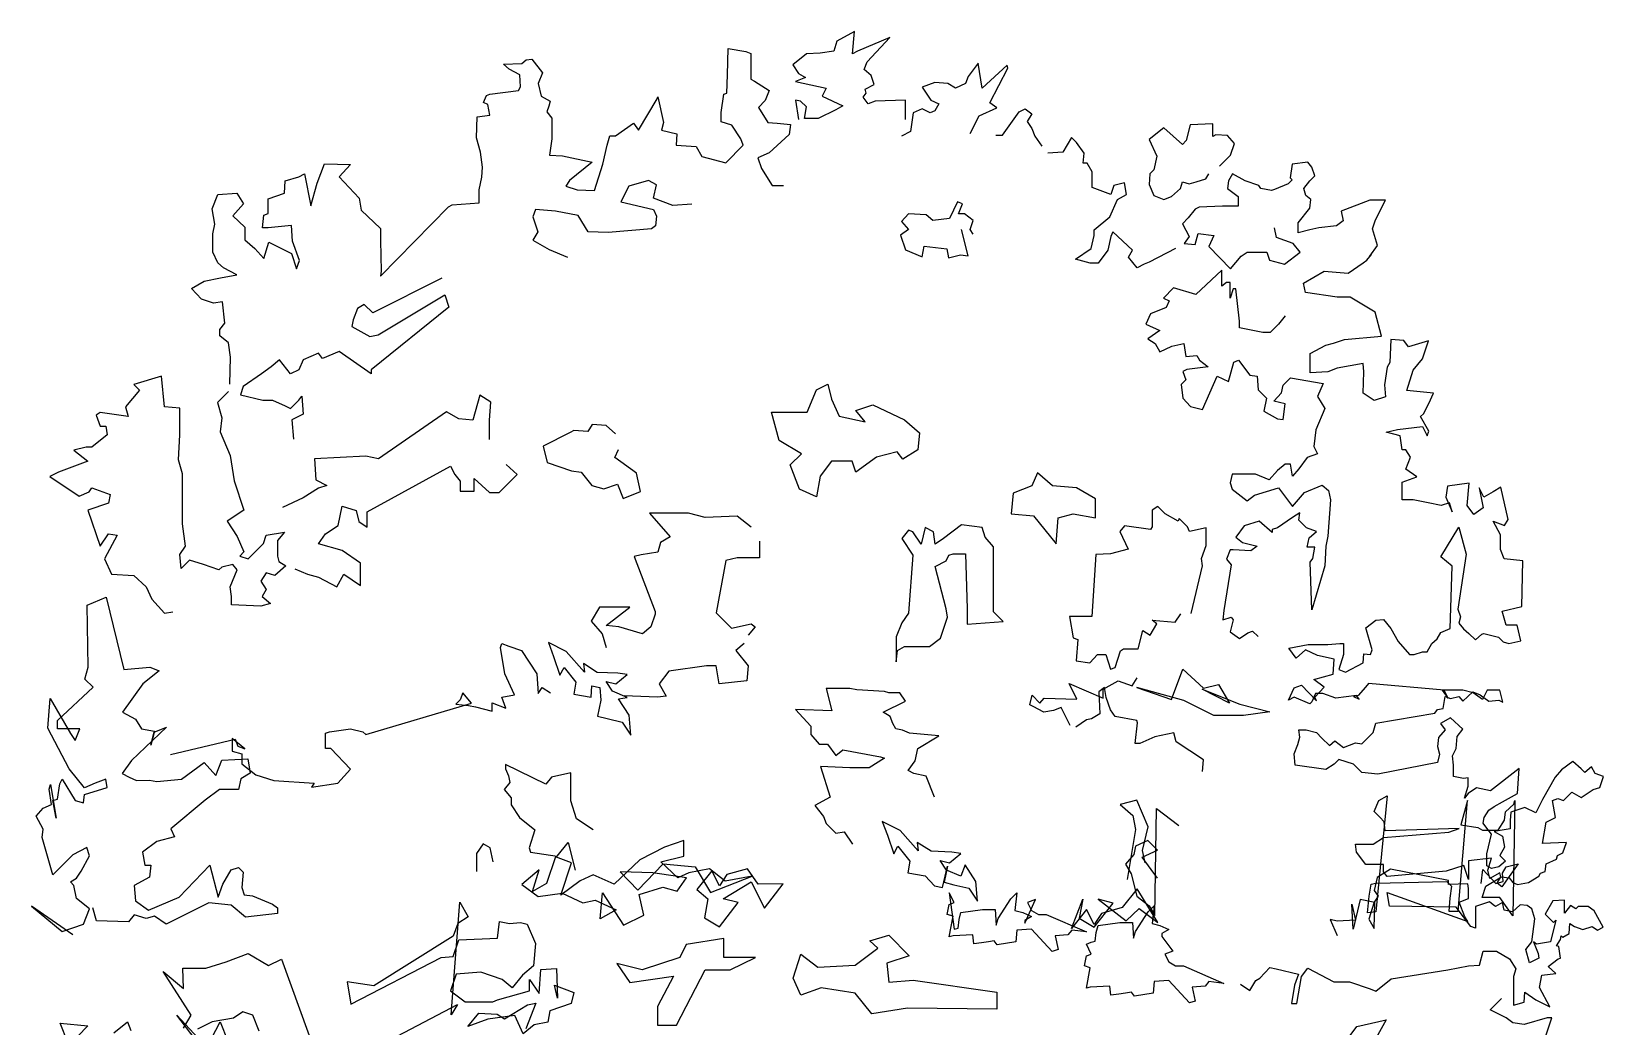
# Model space of a CAD drawing. Header units: inches. Extents: x 20.3 to 42.8, y 12.6 to 30.9.
# Drawn here: x 20.351 to 23.83, y 15.051 to 17.253 of the extents above; entities that cross this region are included whole.
import ezdxf

# ---------------------------------------------------------------- set-up
doc = ezdxf.new("R2010")
doc.units = ezdxf.units.IN
doc.header["$MEASUREMENT"] = 0

msp = doc.modelspace()

# ---------------------------------------------------------------- linework, layer by layer
at = {"color": 114, "true_color": 0x139b48}
msp.add_line((23.829, 15.271), (23.8084, 15.3072), dxfattribs=at)
for points in [[(22.2848, 17.0577), (22.2848, 17.1011), (22.2175, 17.0989), (22.2023, 17.0924), (22.1914, 17.1076), (22.1979, 17.1162), (22.1958, 17.1249), (22.2153, 17.1358), (22.2088, 17.1553), (22.1936, 17.1683), (22.2001, 17.1856), (22.2502, 17.2394), (22.1784, 17.2095), (22.1676, 17.203), (22.1719, 17.2528), (22.1328, 17.2312), (22.1263, 17.2095), (22.0959, 17.2051), (22.0655, 17.203), (22.0352, 17.1791), (22.0482, 17.1596), (22.0634, 17.1509), (22.0417, 17.1423), (22.109, 17.1271), (22.1003, 17.1097), (22.1459, 17.0881), (22.1307, 17.0794), (22.0916, 17.0599), (22.0612, 17.0599), (22.0655, 17.0859), (22.0525, 17.0989), (22.0417, 17.1011), (22.0482, 17.0577)], [(20.7894, 16.4724), (20.791, 16.5321), (20.7863, 16.5635), (20.7674, 16.5792), (20.7674, 16.5933), (20.7784, 16.6074), (20.7737, 16.6546), (20.7532, 16.6514), (20.7265, 16.6608), (20.7045, 16.6844), (20.7328, 16.7001), (20.769, 16.7079), (20.8051, 16.7142), (20.7753, 16.7299), (20.7627, 16.7409), (20.7517, 16.7645), (20.7517, 16.8053), (20.7567, 16.8262), (20.7504, 16.8607), (20.7629, 16.8921), (20.8054, 16.8953), (20.8195, 16.8717), (20.796, 16.845), (20.8227, 16.8199), (20.8227, 16.7916), (20.8447, 16.7728), (20.8651, 16.7508), (20.8761, 16.7869), (20.9264, 16.7618), (20.9374, 16.7273), (20.9437, 16.7461), (20.928, 16.7885), (20.9264, 16.8231), (20.8745, 16.8183), (20.862, 16.8183), (20.8651, 16.8466), (20.8745, 16.8497), (20.8745, 16.8827), (20.9107, 16.8953), (20.9123, 16.922), (20.9421, 16.9314), (20.9547, 16.9377), (20.9688, 16.867), (20.983, 16.9173), (20.9987, 16.9597), (21.0569, 16.9581), (21.0317, 16.9314), (21.0757, 16.8843), (21.0804, 16.8576), (21.1229, 16.8168), (21.1229, 16.7901), (21.1244, 16.7226), (21.1229, 16.7116), (21.2736, 16.8645), (21.2815, 16.8692), (21.3412, 16.8739), (21.3412, 16.9022), (21.3475, 16.9304), (21.349, 16.9524), (21.3443, 16.9854), (21.3353, 17.0171), (21.3368, 17.0642), (21.3651, 17.0673), (21.3604, 17.0909), (21.351, 17.0956), (21.3573, 17.1113), (21.3651, 17.1144), (21.428, 17.1223), (21.4327, 17.1301), (21.4311, 17.1568), (21.4076, 17.1694), (21.395, 17.1804), (21.4359, 17.182), (21.4453, 17.1898), (21.4579, 17.1914), (21.4814, 17.1615), (21.472, 17.138), (21.4783, 17.1097), (21.4987, 17.0987), (21.4956, 17.0877), (21.4909, 17.0752), (21.5019, 17.061), (21.5019, 17.0155), (21.4971, 16.9794), (21.5254, 16.9778), (21.5915, 16.9637), (21.5412, 16.9229), (21.5333, 16.9103), (21.5584, 16.9024), (21.5962, 16.9009), (21.615, 16.959), (21.6245, 17.0014), (21.6307, 17.0218), (21.6433, 17.0218), (21.6826, 17.0501), (21.6942, 17.0343), (21.735, 17.1034), (21.7366, 17.1082), (21.7492, 17.0516), (21.7445, 17.0343), (21.779, 17.0265), (21.7775, 17.0014), (21.8215, 16.9982), (21.834, 16.9763), (21.8875, 16.9621), (21.9252, 17.0014), (21.9205, 17.0155), (21.9001, 17.0453), (21.8765, 17.0532), (21.8765, 17.0736), (21.8828, 17.1144), (21.8891, 17.116), (21.8906, 17.1568), (21.8922, 17.2149), (21.9315, 17.2086), (21.9425, 17.2039), (21.9425, 17.1474), (21.9503, 17.1427), (21.9834, 17.1223), (21.9739, 17.1003), (21.9598, 17.0846), (21.9802, 17.0516), (22.0006, 17.0501), (22.0305, 17.0469), (22.0274, 17.0249), (21.9834, 16.9841), (21.9582, 16.9731), (21.9661, 16.9496), (21.9896, 16.9119), (22.0148, 16.9119)], [(22.428, 17.0273), (22.4475, 17.0664), (22.4866, 17.0837), (22.4714, 17.0946), (22.5115, 17.1717), (22.5094, 17.1782), (22.4541, 17.1271), (22.4454, 17.1824), (22.4237, 17.1531), (22.4172, 17.1379), (22.3955, 17.1271), (22.3781, 17.1379), (22.3499, 17.1401), (22.3217, 17.1293), (22.3412, 17.1011), (22.3586, 17.0924), (22.3499, 17.0772), (22.339, 17.0729), (22.3217, 17.0815), (22.3021, 17.0729), (22.2978, 17.0469), (22.2956, 17.0317), (22.2761, 17.0208)], [(22.4844, 17.023), (22.4996, 17.023), (22.5365, 17.075), (22.5496, 17.0815), (22.5647, 17.0707), (22.5539, 17.0534), (22.5647, 17.0382), (22.5713, 17.0208), (22.5865, 16.9991)], [(22.9799, 16.9551), (23.0038, 16.9789), (23.0125, 17.0049), (22.9973, 17.0223), (22.9713, 17.0244), (22.9647, 17.0201), (22.9647, 17.0483), (22.9148, 17.0461), (22.9061, 17.0114), (22.8975, 17.0028), (22.8562, 17.0396), (22.8237, 17.0136), (22.841, 16.9767), (22.8345, 16.9464), (22.8258, 16.9377), (22.8237, 16.9139), (22.8345, 16.89), (22.8562, 16.8813), (22.8736, 16.8878), (22.8931, 16.9052), (22.8975, 16.9204), (22.9127, 16.916), (22.9279, 16.9204), (22.9496, 16.9269), (22.9561, 16.9377)], [(22.8823, 16.7729), (22.8237, 16.7426), (22.8128, 16.7382), (22.7976, 16.7295), (22.7781, 16.7534), (22.7868, 16.7686), (22.7434, 16.8098), (22.739, 16.7989), (22.7325, 16.7686), (22.7108, 16.7404), (22.6934, 16.7404), (22.6609, 16.7491), (22.6956, 16.7729), (22.7021, 16.8011), (22.7021, 16.8141), (22.7369, 16.8423), (22.7542, 16.8813), (22.7737, 16.8922), (22.7694, 16.9182), (22.7455, 16.9117), (22.739, 16.8922), (22.6978, 16.9073), (22.6978, 16.942), (22.6869, 16.9616), (22.6782, 16.9616), (22.6804, 16.9832), (22.6631, 17.0071), (22.6522, 17.0179), (22.6327, 16.9854), (22.6001, 16.9832)], [(23.312, 16.7556), (23.3294, 16.7794), (23.3185, 16.8163), (23.325, 16.8358), (23.3467, 16.8792), (23.312, 16.8792), (23.2491, 16.8553), (23.2534, 16.8336), (23.2382, 16.8228), (23.1992, 16.8184), (23.1796, 16.8141), (23.1536, 16.8076), (23.1536, 16.8293), (23.1796, 16.8618), (23.1818, 16.8813), (23.1709, 16.89), (23.1666, 16.9052), (23.1796, 16.9225), (23.1905, 16.9334), (23.184, 16.9529), (23.1753, 16.9637), (23.1406, 16.9594), (23.1362, 16.929), (23.1406, 16.9247), (23.1319, 16.916), (23.1015, 16.903), (23.095, 16.9008), (23.0711, 16.9052), (23.0668, 16.9117), (23.0364, 16.9225), (23.0082, 16.9377), (22.9995, 16.9225), (22.9973, 16.9052), (23.0212, 16.8878), (23.0212, 16.8661), (22.9865, 16.8661), (22.9344, 16.864), (22.9257, 16.8596), (22.9105, 16.8401), (22.8975, 16.8271), (22.9127, 16.7989), (22.9018, 16.7838), (22.9257, 16.7816), (22.9322, 16.8054), (22.9669, 16.8011), (22.9561, 16.7772), (23.0038, 16.7274), (23.0277, 16.7556), (23.0407, 16.7642), (23.0841, 16.7642), (23.0906, 16.7469), (23.1232, 16.7382), (23.1579, 16.7642), (23.1427, 16.7838), (23.1058, 16.7968), (23.1015, 16.8184)], [(21.812, 16.871), (21.7696, 16.8679), (21.7272, 16.8836), (21.7334, 16.9134), (21.7162, 16.9229), (21.6722, 16.9103), (21.6549, 16.8758), (21.7272, 16.8585), (21.7334, 16.8444), (21.7319, 16.8224), (21.7224, 16.8161), (21.6266, 16.8082), (21.5826, 16.8098), (21.5606, 16.8459), (21.5103, 16.8553), (21.4663, 16.8585), (21.46, 16.8428), (21.471, 16.8098), (21.46, 16.791), (21.4961, 16.7705), (21.537, 16.7533)], [(22.4345, 16.804), (22.428, 16.8148), (22.4345, 16.8344), (22.415, 16.8495), (22.402, 16.8495), (22.4106, 16.8712), (22.3998, 16.8756), (22.3824, 16.8387), (22.3455, 16.8344), (22.3303, 16.8474), (22.2913, 16.8495), (22.2761, 16.8322), (22.2913, 16.8148), (22.2739, 16.8018), (22.2848, 16.7693), (22.3217, 16.7541), (22.326, 16.778), (22.3759, 16.7715), (22.3803, 16.752), (22.4063, 16.7585), (22.4237, 16.7563), (22.4085, 16.8148)], [(23.4424, 16.5679), (23.398, 16.5549), (23.3877, 16.5693), (23.359, 16.5713), (23.3569, 16.52), (23.3508, 16.5097), (23.3446, 16.4708), (23.3467, 16.4441), (23.322, 16.4359), (23.2974, 16.4523), (23.2994, 16.4995), (23.2974, 16.518), (23.2399, 16.5077), (23.2193, 16.4995), (23.1803, 16.4974), (23.1803, 16.5405), (23.2152, 16.559), (23.2316, 16.5631), (23.2563, 16.5713), (23.3383, 16.5786), (23.3239, 16.632), (23.2685, 16.6648), (23.2397, 16.6648), (23.1699, 16.6751), (23.1658, 16.6956), (23.211, 16.7223), (23.2644, 16.7182), (23.2972, 16.7407), (23.3055, 16.7469), (23.3157, 16.7592)], [(21.259, 16.707), (21.1057, 16.6305), (21.0872, 16.649), (21.0718, 16.6397), (21.0626, 16.6151), (21.0595, 16.5997), (21.0995, 16.5782), (21.118, 16.5813), (21.2652, 16.6701), (21.2744, 16.6424), (21.1026, 16.5044), (21.1026, 16.4952), (21.0318, 16.5444), (20.9948, 16.529), (20.9856, 16.5413), (20.9517, 16.5259), (20.9425, 16.5044), (20.924, 16.4952), (20.8994, 16.5259), (20.8809, 16.5106), (20.8594, 16.4952), (20.8194, 16.4675), (20.8132, 16.449), (20.8625, 16.4367), (20.884, 16.4367), (20.9117, 16.4244), (20.924, 16.4183), (20.9425, 16.4367), (20.9487, 16.446), (20.9517, 16.406), (20.9271, 16.3937), (20.9302, 16.3506)], [(23.1247, 16.6238), (23.1103, 16.6053), (23.0918, 16.5868), (23.0754, 16.5868), (23.0241, 16.5971), (23.0241, 16.6115), (23.0158, 16.6833), (23.0097, 16.6833), (23.0035, 16.6628), (23.0035, 16.6976), (22.9953, 16.6976), (22.985, 16.6894), (22.985, 16.7243), (22.9275, 16.671), (22.8782, 16.6853), (22.8556, 16.6628), (22.8679, 16.6566), (22.8618, 16.6422), (22.8269, 16.6279), (22.8166, 16.6053), (22.8474, 16.5909), (22.8207, 16.5725), (22.8371, 16.5622), (22.8474, 16.5437), (22.8741, 16.5561), (22.9008, 16.5622), (22.9049, 16.5335), (22.9296, 16.5355), (22.9357, 16.5253), (22.9542, 16.5109), (22.907, 16.5048), (22.8988, 16.5007), (22.9049, 16.4822), (22.8946, 16.4719), (22.8988, 16.4411), (22.9152, 16.4227), (22.9419, 16.4165), (22.9748, 16.4904), (22.9994, 16.4781), (23.0117, 16.5212), (23.022, 16.5253), (23.0466, 16.4924), (23.0631, 16.4904), (23.0651, 16.4596), (23.0836, 16.4411), (23.0775, 16.4124), (23.1083, 16.396), (23.1206, 16.3939), (23.1247, 16.4288), (23.1, 16.435), (23.1165, 16.4535), (23.1206, 16.4699), (23.137, 16.4863), (23.2089, 16.474), (23.1966, 16.4452), (23.213, 16.4186), (23.1925, 16.3714), (23.1884, 16.3344), (23.1966, 16.318), (23.174, 16.3098), (23.1555, 16.2852), (23.1411, 16.2688), (23.137, 16.2954), (23.1247, 16.2954), (23.1083, 16.2811), (23.0898, 16.2606), (23.059, 16.2729), (23.0076, 16.2729), (23.0035, 16.2544), (23.0076, 16.24), (23.0405, 16.2142), (23.0569, 16.2265), (23.1103, 16.243), (23.1411, 16.2019), (23.1678, 16.2327), (23.2069, 16.2491), (23.2212, 16.2368), (23.2254, 16.2163), (23.2192, 16.1362), (23.2151, 16.1137), (23.213, 16.0706), (23.1843, 15.9734), (23.1802, 16.0788), (23.1863, 16.087), (23.1904, 16.1116), (23.174, 16.1116), (23.1781, 16.1321), (23.1945, 16.1465), (23.1719, 16.1547), (23.1555, 16.1711), (23.1576, 16.1875), (23.1411, 16.1773), (23.1083, 16.1547), (23.0959, 16.1506), (23.0959, 16.1445), (23.0672, 16.1691), (23.0343, 16.1588), (23.0158, 16.1342), (23.0302, 16.1219), (23.0631, 16.1137), (23.0487, 16.1034), (23.0097, 16.1055), (23.0035, 16.1055), (22.9953, 16.0849), (23.0056, 16.0726), (22.9891, 15.9713), (22.9871, 15.9508), (23.0056, 15.9569), (23.0097, 15.9508), (23.0035, 15.9241), (23.0241, 15.9097), (23.0425, 15.9221), (23.0528, 15.9262), (23.0651, 15.9139)], [(23.5584, 15.3678), (23.5625, 15.3986), (23.5913, 15.3678), (23.6077, 15.3719), (23.6056, 15.3904), (23.6138, 15.4047), (23.6406, 15.4109), (23.6044, 15.36), (23.5941, 15.3683), (23.6024, 15.3826), (23.6003, 15.3908), (23.5777, 15.3785), (23.5736, 15.397), (23.5818, 15.4237), (23.5305, 15.4175), (23.5305, 15.3949), (23.5305, 15.3765), (23.5202, 15.4072), (23.4812, 15.3949), (23.3506, 15.3831), (23.3424, 15.3934), (23.3424, 15.4098), (23.3033, 15.4098), (23.2828, 15.4365), (23.2807, 15.4549), (23.3198, 15.4549), (23.3424, 15.4693), (23.4873, 15.4811), (23.5099, 15.4893), (23.3465, 15.4837), (23.3444, 15.5042), (23.3341, 15.5144), (23.3218, 15.5268), (23.3321, 15.5514), (23.3506, 15.5616), (23.3255, 15.3045), (23.3071, 15.3024), (23.3112, 15.3394), (23.3153, 15.366), (23.3255, 15.3681), (23.4828, 15.3717), (23.4931, 15.3614), (23.489, 15.3348), (23.4869, 15.306), (23.5075, 15.306), (23.5284, 15.5509), (23.514, 15.4975), (23.551, 15.4914), (23.5613, 15.4852), (23.5962, 15.4852), (23.6106, 15.5078), (23.6126, 15.5263), (23.6311, 15.5427), (23.6332, 15.5509), (23.6287, 15.2958), (23.5999, 15.3368), (23.5609, 15.3368), (23.5691, 15.3614), (23.604, 15.382), (23.6205, 15.3799), (23.6287, 15.3697), (23.6389, 15.3656), (23.6636, 15.3697), (23.6862, 15.384), (23.6903, 15.3902), (23.7006, 15.3943), (23.7026, 15.4107), (23.7252, 15.421), (23.7273, 15.4292), (23.7396, 15.4353), (23.7478, 15.4579), (23.6944, 15.4558), (23.7026, 15.503), (23.7232, 15.5133), (23.7163, 15.5514), (23.7286, 15.5555), (23.741, 15.5514), (23.7594, 15.5699), (23.78, 15.5576), (23.8069, 15.5757), (23.8213, 15.5798), (23.8295, 15.6044), (23.8108, 15.6109), (23.8026, 15.6253), (23.7882, 15.613), (23.78, 15.6212), (23.7615, 15.6376), (23.7368, 15.6192), (23.7225, 15.6027), (23.6943, 15.5537), (23.6943, 15.5537), (23.68, 15.5236), (23.6554, 15.5359), (23.6246, 15.5256), (23.6225, 15.5071), (23.6225, 15.4887), (23.5876, 15.4825), (23.6061, 15.4723), (23.6102, 15.4476), (23.5999, 15.4292), (23.6122, 15.4169), (23.5979, 15.4045), (23.5814, 15.4004), (23.5712, 15.4066), (23.5712, 15.4333), (23.5814, 15.4764), (23.5691, 15.4928), (23.5629, 15.501), (23.565, 15.5133), (23.5753, 15.5297), (23.5876, 15.5379), (23.6061, 15.5482), (23.6389, 15.5667), (23.6431, 15.6221), (23.5794, 15.5728), (23.5486, 15.579), (23.5301, 15.5667), (23.5219, 15.5564), (23.5301, 15.5831), (23.5301, 15.6015), (23.5198, 15.5995), (23.4972, 15.6046), (23.4972, 15.6293), (23.4952, 15.6498), (23.5034, 15.6662), (23.5054, 15.6929), (23.5178, 15.7093), (23.4911, 15.7339), (23.4685, 15.7216), (23.4787, 15.7072), (23.4644, 15.6908), (23.4623, 15.6703), (23.4664, 15.6539), (23.4623, 15.6354), (23.3297, 15.6092), (23.2947, 15.6133), (23.2763, 15.6318), (23.2434, 15.6421), (23.2331, 15.6318), (23.2146, 15.6195), (23.1468, 15.6297), (23.1448, 15.6544), (23.153, 15.6749), (23.1571, 15.6913), (23.1551, 15.7077), (23.1715, 15.7077), (23.1941, 15.7016), (23.2064, 15.6893), (23.2228, 15.6728), (23.2352, 15.6831), (23.2537, 15.6687), (23.2804, 15.679), (23.2947, 15.6769), (23.3194, 15.7016), (23.3255, 15.7221), (23.4561, 15.7442), (23.4623, 15.7524), (23.4746, 15.7544), (23.4787, 15.7811), (23.4911, 15.777), (23.5095, 15.7811), (23.5178, 15.7709), (23.5404, 15.7914), (23.5568, 15.7852), (23.5753, 15.7709), (23.5979, 15.7729), (23.6065, 15.7688), (23.6003, 15.7955), (23.5716, 15.7955), (23.5613, 15.775), (23.5407, 15.7894), (23.5181, 15.7955), (23.4726, 15.7955), (23.4853, 15.777), (23.4771, 15.7955), (23.3091, 15.8103), (23.303, 15.8021), (23.2865, 15.7837), (23.2763, 15.7816), (23.289, 15.7755), (23.2828, 15.7837), (23.2372, 15.7775), (23.2085, 15.7878), (23.192, 15.7878), (23.1838, 15.7693), (23.1797, 15.7652), (23.1448, 15.7796), (23.1325, 15.7734), (23.1448, 15.8001), (23.1612, 15.8062), (23.1945, 15.7714), (23.1904, 15.7796), (23.2109, 15.8022), (23.1883, 15.8186), (23.2315, 15.8309), (23.2335, 15.8637), (23.1965, 15.8719), (23.1698, 15.8842), (23.1493, 15.8658), (23.1329, 15.8883), (23.176, 15.8965), (23.2191, 15.8965), (23.2458, 15.8986), (23.254, 15.8986), (23.254, 15.874), (23.2438, 15.8411), (23.2582, 15.835), (23.2972, 15.8555), (23.2992, 15.876), (23.3136, 15.874), (23.3177, 15.8842), (23.3033, 15.9335), (23.3259, 15.9499), (23.3424, 15.952), (23.3588, 15.9314), (23.3752, 15.9027), (23.3999, 15.874), (23.4102, 15.874), (23.4286, 15.8801), (23.4389, 15.8801), (23.4492, 15.8986), (23.4615, 15.9089), (23.4697, 15.9232), (23.4903, 15.9314), (23.4944, 16.0697), (23.4697, 16.0902), (23.4697, 16.0902), (23.509, 16.1556), (23.5254, 16.0961), (23.5254, 16.0961), (23.5254, 16.0961), (23.507, 15.9743), (23.5131, 15.9578), (23.509, 15.9435), (23.5193, 15.9312), (23.5316, 15.9209), (23.546, 15.9065), (23.5604, 15.9189), (23.5645, 15.9209), (23.5973, 15.9127), (23.6076, 15.9024), (23.6199, 15.8983), (23.6466, 15.9045), (23.6384, 15.9394), (23.6138, 15.9394), (23.6055, 15.9702), (23.6487, 15.9804), (23.6507, 16.0817), (23.6097, 16.0858), (23.6014, 16.1064), (23.6014, 16.1392), (23.5855, 16.1689), (23.5855, 16.1689), (23.6103, 16.1596), (23.6183, 16.173), (23.6019, 16.2448), (23.5855, 16.2345), (23.5649, 16.2222), (23.5546, 16.2427), (23.563, 16.1984), (23.5425, 16.1841), (23.5425, 16.1841), (23.5277, 16.2037), (23.5318, 16.253), (23.4845, 16.2468), (23.4804, 16.2222), (23.4946, 16.1896), (23.4884, 16.2101), (23.4699, 16.204), (23.4411, 16.2101), (23.4083, 16.2163), (23.3836, 16.2163), (23.3836, 16.2368), (23.3836, 16.2553), (23.4165, 16.2676), (23.3918, 16.284), (23.4021, 16.3107), (23.3918, 16.3271), (23.3836, 16.3271), (23.3795, 16.3579), (23.3487, 16.3661), (23.3734, 16.3723), (23.4288, 16.3784), (23.4391, 16.3579), (23.4432, 16.3682), (23.4247, 16.401), (23.4309, 16.4071), (23.4432, 16.4297), (23.4535, 16.4523), (23.3939, 16.4584), (23.4083, 16.5036), (23.4288, 16.5282), (23.4424, 16.5679)], [(20.7869, 16.4562), (20.7622, 16.4315), (20.7715, 16.3976), (20.7684, 16.3667), (20.79, 16.3143), (20.7993, 16.2587), (20.8209, 16.1939), (20.7838, 16.1693), (20.8055, 16.1353), (20.8209, 16.1014), (20.8116, 16.0921), (20.8302, 16.086), (20.8641, 16.1199), (20.8703, 16.1384), (20.9105, 16.1446), (20.895, 16.1261), (20.895, 16.0921), (20.8981, 16.0798), (20.9136, 16.0705), (20.8888, 16.0489), (20.8703, 16.0551), (20.858, 16.0366), (20.8703, 16.0181), (20.861, 16.0027), (20.8796, 15.9872), (20.858, 15.9811), (20.7931, 15.9841), (20.7931, 16.0027), (20.79, 16.0242), (20.8055, 16.0613), (20.7962, 16.0736), (20.7715, 16.0674), (20.7653, 16.0613), (20.7313, 16.0736), (20.7005, 16.0829), (20.6819, 16.0644), (20.6788, 16.0952), (20.6912, 16.1137), (20.685, 16.1631), (20.685, 16.2742), (20.6757, 16.305), (20.6788, 16.3606), (20.6788, 16.4192), (20.6449, 16.4223), (20.6387, 16.4902), (20.5769, 16.4716), (20.5893, 16.4593), (20.5584, 16.4223), (20.5646, 16.4007), (20.5028, 16.4099), (20.4935, 16.4038), (20.5028, 16.3791), (20.5152, 16.3791), (20.5182, 16.3606), (20.4843, 16.3328), (20.4719, 16.3328), (20.4441, 16.3266), (20.475, 16.3019), (20.4101, 16.2773), (20.3916, 16.268), (20.4565, 16.2248), (20.4781, 16.2341), (20.4843, 16.2433), (20.5244, 16.2279), (20.5213, 16.2094), (20.475, 16.1939), (20.5028, 16.1137), (20.5213, 16.1415), (20.5399, 16.1384), (20.5121, 16.086), (20.5275, 16.052), (20.5769, 16.0489), (20.6047, 16.0242), (20.6171, 15.9965), (20.6449, 15.9656), (20.6634, 15.9687)], [(21.3641, 16.3497), (21.3641, 16.3927), (21.3672, 16.4327), (21.3426, 16.4481), (21.3272, 16.3927), (21.2964, 16.3958), (21.2687, 16.4112), (21.1184, 16.307), (21.0907, 16.3131), (20.9768, 16.307), (20.9799, 16.2608), (21.0045, 16.2485), (20.986, 16.2424), (20.9522, 16.2209), (20.906, 16.1993)], [(21.643, 16.3624), (21.6223, 16.3808), (21.5916, 16.3833), (21.5817, 16.3675), (21.551, 16.37), (21.5426, 16.3652), (21.4832, 16.3355), (21.4919, 16.299), (21.5453, 16.2803), (21.5673, 16.2773), (21.5907, 16.2481), (21.6173, 16.241), (21.6472, 16.2514), (21.66, 16.2195), (21.6983, 16.2348), (21.6894, 16.2757), (21.6416, 16.31), (21.6493, 16.3279)], [(20.9337, 16.064), (20.9614, 16.0517), (20.986, 16.0456), (21.0261, 16.024), (21.0415, 16.0517), (21.0784, 16.0271), (21.0784, 16.0763), (21.0384, 16.104), (20.986, 16.1194), (21.0014, 16.1409), (21.0291, 16.1594), (21.0384, 16.2024), (21.0692, 16.1932), (21.0753, 16.1686), (21.0938, 16.1563), (21.0938, 16.1901), (21.2779, 16.2912), (21.2872, 16.2728), (21.2995, 16.2574), (21.2995, 16.2359), (21.3303, 16.2359), (21.3303, 16.2635), (21.3641, 16.2328), (21.3857, 16.2328), (21.4257, 16.2728), (21.4011, 16.2943)], [(21.9429, 16.1559), (21.9121, 16.1805), (21.8413, 16.1774), (21.8043, 16.1866), (21.7181, 16.1866), (21.7643, 16.1344), (21.7428, 16.1221), (21.7366, 16.1005), (21.6997, 16.0944), (21.6843, 16.0913), (21.7305, 15.9695), (21.7305, 15.9633), (21.7212, 15.9357), (21.7028, 15.9203), (21.6504, 15.9357), (21.6227, 15.9387), (21.6751, 15.9787), (21.6073, 15.9787), (21.5889, 15.948), (21.6135, 15.9203), (21.6227, 15.8895)], [(22.9172, 15.9652), (22.9419, 16.0706), (22.9398, 16.087), (22.9501, 16.1157), (22.9501, 16.1547), (22.9131, 16.1465), (22.909, 16.1568), (22.8905, 16.1752), (22.8885, 16.1691), (22.8597, 16.1855), (22.8433, 16.2019), (22.831, 16.1937), (22.831, 16.1568), (22.8269, 16.1506), (22.7694, 16.1588), (22.7591, 16.1465), (22.7776, 16.1075), (22.7385, 16.0973), (22.7057, 16.0952), (22.697, 15.9584), (22.6477, 15.9584), (22.6559, 15.9112), (22.6662, 15.9071), (22.6621, 15.8599), (22.6929, 15.8558), (22.7093, 15.8742), (22.7278, 15.8742), (22.7381, 15.8414), (22.7484, 15.8455), (22.7607, 15.8825), (22.7669, 15.8866), (22.7997, 15.8866), (22.81, 15.9276), (22.8264, 15.9173), (22.8408, 15.942), (22.8305, 15.9502), (22.8819, 15.9461), (22.8942, 15.9645)], [(21.9614, 16.1251), (21.9614, 16.0882), (21.9121, 16.0882), (21.8875, 16.0821), (21.8659, 15.9664), (21.8998, 15.9326), (21.9429, 15.9418), (21.9521, 15.9357), (21.9367, 15.9172)], [(20.4421, 15.2537), (20.3505, 15.3177), (20.4185, 15.2615), (20.4656, 15.2772), (20.4787, 15.3111), (20.4499, 15.3346), (20.4447, 15.3634), (20.4368, 15.3712), (20.4499, 15.3791), (20.4604, 15.3947), (20.4787, 15.4287), (20.4734, 15.447), (20.4421, 15.4313), (20.3976, 15.3869), (20.3741, 15.4692), (20.3767, 15.4875), (20.361, 15.5162), (20.3767, 15.5345), (20.395, 15.5423), (20.3898, 15.5763), (20.3924, 15.5868), (20.4055, 15.5123), (20.3976, 15.5515), (20.4081, 15.5541), (20.4133, 15.5881), (20.4185, 15.5985), (20.4473, 15.5515), (20.4656, 15.5463), (20.4682, 15.5646), (20.5179, 15.5802), (20.5153, 15.5985), (20.4913, 15.5898), (20.4677, 15.5794), (20.4338, 15.6212), (20.3867, 15.7113), (20.3919, 15.7766), (20.4369, 15.6994), (20.4474, 15.6837), (20.4579, 15.7099), (20.4082, 15.7099), (20.4082, 15.7281), (20.4869, 15.8016), (20.4685, 15.8199), (20.4764, 15.846), (20.4738, 15.9831), (20.5156, 16.0014), (20.5156, 16.0014), (20.5548, 15.8408), (20.6124, 15.846), (20.6333, 15.8381), (20.5967, 15.8094), (20.552, 15.7464), (20.5808, 15.7308), (20.5938, 15.7099), (20.6226, 15.7046), (20.6148, 15.6733), (20.622, 15.7022), (20.6492, 15.7133), (20.5723, 15.6395), (20.5514, 15.6107), (20.5671, 15.6029), (20.5828, 15.5951), (20.612, 15.5959), (20.6277, 15.5933), (20.6827, 15.5985), (20.7326, 15.6354), (20.7587, 15.6066), (20.7718, 15.6406), (20.8293, 15.6432), (20.8346, 15.6118), (20.8136, 15.5988), (20.8084, 15.5753), (20.7666, 15.5753), (20.7352, 15.5518), (20.6591, 15.4888), (20.667, 15.4705), (20.6277, 15.4601), (20.5964, 15.4365), (20.6016, 15.4078), (20.6147, 15.4078), (20.612, 15.3817), (20.5781, 15.3634), (20.5807, 15.3294), (20.6094, 15.3085), (20.6774, 15.3373), (20.7456, 15.4081), (20.764, 15.3375), (20.7744, 15.3663), (20.7927, 15.3976), (20.8084, 15.4028), (20.8189, 15.3924), (20.8163, 15.3584), (20.8215, 15.3427), (20.8398, 15.3401), (20.8842, 15.3218), (20.8947, 15.314), (20.8947, 15.3009), (20.8241, 15.2931), (20.7927, 15.3192), (20.743, 15.3245), (20.6487, 15.2772), (20.6225, 15.2955), (20.6042, 15.2902), (20.5781, 15.2981), (20.565, 15.2824), (20.4944, 15.285), (20.4865, 15.3137)], [(20.6582, 15.653), (20.8013, 15.6869), (20.8075, 15.6715), (20.8229, 15.6654), (20.7948, 15.688), (20.7948, 15.6603), (20.8163, 15.6541), (20.8163, 15.6326), (20.8471, 15.608), (20.8871, 15.5957), (20.9764, 15.5895), (20.9702, 15.5803), (21.0287, 15.5895), (21.0564, 15.6203), (21.0133, 15.6664), (21.001, 15.6664), (21.001, 15.7003), (21.0103, 15.7033), (21.0564, 15.7095), (21.0841, 15.7033), (21.0903, 15.6972), (21.3241, 15.7665), (21.3052, 15.7891), (21.2991, 15.7737), (21.2898, 15.7645), (21.3175, 15.7614), (21.3329, 15.7583), (21.3699, 15.7491), (21.3699, 15.7675), (21.4007, 15.7552), (21.3914, 15.7798), (21.4195, 15.785), (21.398, 15.8311), (21.3887, 15.8895), (21.3918, 15.8988), (21.4072, 15.8926), (21.4349, 15.8834), (21.4688, 15.8311), (21.4719, 15.788), (21.4807, 15.8014), (21.4992, 15.7891)], [(21.9275, 15.8988), (21.909, 15.8834), (21.9367, 15.8495), (21.9336, 15.8157), (21.8721, 15.8096), (21.8659, 15.8495), (21.8444, 15.8495), (21.7612, 15.8372), (21.7397, 15.8096), (21.7551, 15.7819), (21.7362, 15.7798), (21.6623, 15.7829)], [(22.3493, 15.5588), (22.3308, 15.605), (22.3031, 15.6111), (22.2908, 15.6173), (22.3062, 15.6388), (22.3123, 15.6665), (22.3585, 15.6942), (22.2939, 15.7003), (22.2785, 15.7065), (22.2631, 15.7095), (22.2569, 15.7218), (22.2508, 15.7372), (22.2354, 15.7465), (22.2846, 15.7711), (22.2723, 15.7895), (22.2477, 15.7895), (22.2385, 15.7926), (22.1769, 15.7957), (22.1615, 15.7987), (22.1092, 15.7987), (22.1215, 15.7495), (22.0414, 15.7526), (22.0753, 15.7157), (22.0753, 15.6972), (22.0938, 15.6757), (22.1122, 15.6757), (22.1307, 15.6511), (22.1461, 15.6634), (22.2292, 15.648), (22.2385, 15.645), (22.2046, 15.6234), (22.1615, 15.6234), (22.0968, 15.6265), (22.1184, 15.5588), (22.0845, 15.5404), (22.103, 15.5158), (22.1092, 15.5004), (22.1307, 15.4789), (22.1492, 15.482), (22.1677, 15.4543)], [(22.649, 15.7173), (22.6289, 15.7573), (22.6125, 15.75), (22.5907, 15.7464), (22.567, 15.7591), (22.5597, 15.7628), (22.5652, 15.7846), (22.5822, 15.7665), (22.5913, 15.7774), (22.6642, 15.7756), (22.6471, 15.8101), (22.7225, 15.7774), (22.7225, 15.7975), (22.7552, 15.8156), (22.7862, 15.8047), (22.7971, 15.8229)], [(22.9421, 15.6154), (22.9439, 15.6409), (22.8839, 15.6809), (22.8784, 15.7009), (22.8365, 15.6918), (22.8037, 15.6773), (22.7928, 15.6773), (22.7983, 15.7227), (22.7964, 15.7282), (22.7491, 15.7373), (22.7382, 15.7518), (22.7291, 15.7791), (22.7254, 15.801), (22.7127, 15.7919), (22.7145, 15.7427), (22.6963, 15.7318), (22.6854, 15.73), (22.6617, 15.7136)], [(21.5937, 15.4861), (21.5567, 15.5107), (21.5444, 15.5507), (21.5444, 15.6122), (21.5013, 15.603), (21.489, 15.5876), (21.3997, 15.6307), (21.3997, 15.6214), (21.4059, 15.6061), (21.409, 15.5907), (21.3967, 15.5753), (21.4121, 15.5568), (21.4121, 15.5415), (21.4305, 15.5138), (21.4644, 15.4861), (21.4521, 15.4461), (21.4552, 15.4369), (21.5136, 15.4277), (21.5383, 15.4584), (21.5537, 15.3969)], [(22.8154, 15.4132), (22.8092, 15.4408), (22.8216, 15.4931), (22.7969, 15.5516), (22.76, 15.5423), (22.7877, 15.5177), (22.7938, 15.487), (22.7754, 15.3763)], [(22.8427, 15.3795), (22.8088, 15.4256), (22.8427, 15.441), (22.8212, 15.4625), (22.7934, 15.4502), (22.7904, 15.4318), (22.7719, 15.4102), (22.7842, 15.3887), (22.7965, 15.3395), (22.8242, 15.318), (22.8365, 15.2964), (22.84, 15.5331), (22.8893, 15.4962)], [(21.372, 15.4154), (21.3659, 15.4461), (21.3505, 15.4554), (21.3351, 15.4338), (21.3351, 15.3938)], [(23.8084, 15.3072), (23.7958, 15.3169), (23.7736, 15.3169), (23.7685, 15.3117), (23.7565, 15.3186), (23.7428, 15.3015), (23.7428, 15.3305), (23.7172, 15.3288), (23.7001, 15.2998), (23.7189, 15.281), (23.724, 15.2861), (23.712, 15.2383), (23.6813, 15.2332), (23.6744, 15.2383), (23.6847, 15.2127), (23.6864, 15.2024), (23.6659, 15.1922), (23.6573, 15.2212), (23.671, 15.2383), (23.6778, 15.2895), (23.671, 15.3117), (23.6607, 15.3186), (23.6453, 15.3203), (23.6282, 15.3049), (23.6094, 15.3083), (23.606, 15.3254), (23.5906, 15.3169), (23.5855, 15.3203), (23.5769, 15.3271), (23.5462, 15.3169), (23.5462, 15.269), (23.5359, 15.2724), (23.5034, 15.3152), (23.3561, 15.317), (23.3509, 15.3478), (23.5291, 15.2832), (23.5222, 15.2935), (23.5102, 15.3259), (23.5308, 15.3345), (23.5308, 15.3567), (23.5291, 15.3669), (23.4863, 15.3652), (23.4863, 15.3738), (23.3578, 15.3995), (23.3287, 15.3807), (23.3219, 15.3517), (23.3304, 15.3397), (23.3219, 15.3261), (23.3099, 15.2885), (23.3219, 15.268), (23.3236, 15.3255), (23.2911, 15.3324), (23.2757, 15.2663), (23.2723, 15.3221), (23.2808, 15.2862), (23.2398, 15.2845), (23.2244, 15.288), (23.2398, 15.2521)], [(21.116, 15.0065), (21.2937, 15.0995), (21.2794, 15.0771), (21.2983, 15.3262), (21.3167, 15.2935), (21.2942, 15.2792), (21.284, 15.2507), (21.1083, 15.1414), (21.0491, 15.1496), (21.0573, 15.1006), (21.2575, 15.2038), (21.284, 15.2058), (21.2962, 15.2425), (21.382, 15.2466), (21.3861, 15.2833), (21.4085, 15.2792), (21.433, 15.2813), (21.4473, 15.2772), (21.4657, 15.2344), (21.4616, 15.1854), (21.4371, 15.165), (21.4147, 15.1365), (21.3922, 15.1548), (21.3453, 15.1711), (21.2901, 15.1671), (21.2779, 15.1303), (21.3105, 15.1059), (21.3718, 15.1059), (21.382, 15.1099), (21.4527, 15.1303), (21.4527, 15.1548), (21.4739, 15.1242), (21.478, 15.1773), (21.5127, 15.1793), (21.5147, 15.114), (21.5078, 15.1426), (21.5507, 15.1263), (21.5446, 15.1018), (21.4976, 15.0855), (21.4935, 15.061), (21.4629, 15.0549), (21.4384, 15.0345), (21.42, 15.0753), (21.3608, 15.0671), (21.3159, 15.0508), (21.3404, 15.0806), (21.3812, 15.0786), (21.3976, 15.0684), (21.4486, 15.099), (21.467, 15.103), (21.4445, 15.0459)], [(23.026, 15.1445), (23.0466, 15.1308), (23.0602, 15.153), (23.0688, 15.1581), (23.091, 15.182), (23.1047, 15.1786), (23.1543, 15.1667), (23.1457, 15.1427), (23.1389, 15.1017), (23.1509, 15.1017), (23.1611, 15.1615), (23.1748, 15.1803), (23.2329, 15.1496), (23.2671, 15.1496), (23.3133, 15.1342), (23.3253, 15.1291), (23.3595, 15.1564), (23.4846, 15.1768), (23.5308, 15.1853), (23.5547, 15.187), (23.5633, 15.2178), (23.5923, 15.2178), (23.6214, 15.2007), (23.6351, 15.1785), (23.63, 15.1614), (23.63, 15.0982), (23.6539, 15.105), (23.6556, 15.1272), (23.6795, 15.1102), (23.7103, 15.0948), (23.6881, 15.1375), (23.6932, 15.1648), (23.724, 15.1682), (23.7069, 15.1836), (23.7291, 15.2007), (23.7343, 15.2024), (23.7308, 15.228), (23.7257, 15.2297), (23.7343, 15.2434), (23.736, 15.2519), (23.7394, 15.2485), (23.7531, 15.2571), (23.7548, 15.2793), (23.765, 15.2724), (23.7839, 15.2656), (23.8044, 15.2724), (23.8163, 15.2639), (23.829, 15.271), (23.829, 15.271), (23.829, 15.271), (23.829, 15.271)], [(20.6874, 15.0472), (20.7037, 15.0758), (20.6424, 15.1729), (20.6874, 15.1349), (20.6853, 15.1798), (20.7364, 15.1798), (20.7813, 15.1941), (20.8303, 15.2124), (20.8752, 15.1859), (20.9038, 15.2002), (20.9833, 14.98)], [(23.69, 14.9946), (23.7152, 15.0702), (23.7044, 15.0702), (23.6539, 15.0558), (23.6287, 15.0594), (23.6143, 15.0702), (23.5783, 15.0882), (23.6035, 15.1133)], [(20.7131, 15.0227), (20.6723, 15.0758), (20.7384, 15.0044), (20.7683, 15.0615), (20.7854, 15.0187)], [(20.8548, 15.0411), (20.8405, 15.0758), (20.818, 15.0839), (20.7976, 15.0696), (20.7507, 15.0615), (20.718, 15.0452)], [(23.2618, 15.0223), (23.2834, 15.0511), (23.3483, 15.0655), (23.3267, 15.0259)], [(20.4309, 15.0157), (20.4141, 15.0585), (20.4756, 15.0529), (20.4308, 15.0072)], [(20.5332, 15.037), (20.563, 15.0612), (20.5704, 15.0426)]]:
    msp.add_lwpolyline(points, dxfattribs=at)
for points in [[(22.0672, 16.4102), (22.0877, 16.4596), (22.1131, 16.4723), (22.1208, 16.4392), (22.1377, 16.4018), (22.1956, 16.3891), (22.1751, 16.4138), (22.2125, 16.4265), (22.2824, 16.3933), (22.3155, 16.3644), (22.312, 16.327), (22.2788, 16.3065), (22.2661, 16.3227), (22.2203, 16.3107), (22.1751, 16.2775), (22.1667, 16.3023), (22.1208, 16.3023), (22.0961, 16.2691), (22.0877, 16.2232), (22.0503, 16.2401), (22.0298, 16.2938), (22.0545, 16.3185), (22.0051, 16.3474), (21.9882, 16.4102)], [(22.6099, 16.2473), (22.5767, 16.2763), (22.564, 16.2473), (22.5231, 16.2311), (22.5188, 16.1852), (22.5682, 16.181), (22.6183, 16.1189), (22.6226, 16.1767), (22.6557, 16.1852), (22.7051, 16.1767), (22.7051, 16.2184), (22.6635, 16.2431)], [(22.4209, 15.9749), (22.4209, 15.9411), (22.501, 15.9472), (22.4794, 15.9688), (22.4794, 16.0691), (22.4794, 16.1121), (22.461, 16.1336), (22.4548, 16.1552), (22.4086, 16.1613), (22.3686, 16.1306), (22.3501, 16.1183), (22.3471, 16.1459), (22.3286, 16.1552), (22.3194, 16.1183), (22.3009, 16.1459), (22.2916, 16.149), (22.2763, 16.1306), (22.3009, 16.0937), (22.2916, 15.9657), (22.2763, 15.9442), (22.2639, 15.9134), (22.2639, 15.8581), (22.267, 15.8827), (22.2824, 15.8919), (22.3378, 15.8919), (22.3625, 15.9103), (22.3778, 15.9565), (22.3748, 15.9749), (22.3501, 16.0691), (22.3748, 16.0814), (22.3809, 16.0937), (22.3902, 16.0967), (22.4179, 16.0967)], [(21.6496, 15.776), (21.6686, 15.7792), (21.6366, 15.793), (21.6226, 15.8145), (21.6437, 15.8093), (21.6687, 15.83), (21.6482, 15.833), (21.6027, 15.8345), (21.5719, 15.8544), (21.5742, 15.8353), (21.5341, 15.8805), (21.4945, 15.9008), (21.5058, 15.8699), (21.52, 15.8287), (21.5292, 15.8456), (21.5554, 15.813), (21.551, 15.7868), (21.5893, 15.7801), (21.5909, 15.805), (21.6087, 15.8012), (21.6105, 15.7735), (21.6034, 15.738), (21.6246, 15.7323), (21.6579, 15.7246), (21.6768, 15.6957), (21.6734, 15.7398)], [(22.8982, 15.8414), (22.944, 15.7997), (22.9772, 15.8082), (23.0019, 15.7666), (22.9414, 15.7975), (23.0246, 15.7643), (23.091, 15.7474), (23.0331, 15.7389), (22.9668, 15.7389), (22.9005, 15.7721), (22.7968, 15.801), (22.8735, 15.775)], [(22.4167, 15.4085), (22.4075, 15.3834), (22.3754, 15.3971), (22.3614, 15.4187), (22.3825, 15.4134), (22.4075, 15.4342), (22.387, 15.4372), (22.3415, 15.4387), (22.3107, 15.4585), (22.313, 15.4395), (22.2729, 15.4846), (22.2333, 15.505), (22.2446, 15.4741), (22.2588, 15.4329), (22.268, 15.4498), (22.2942, 15.4171), (22.2898, 15.391), (22.3281, 15.3842), (22.3486, 15.362), (22.3664, 15.3583), (22.3776, 15.406), (22.3705, 15.3705), (22.3918, 15.3648), (22.425, 15.3571), (22.4439, 15.3282), (22.4405, 15.3723)], [(21.9451, 15.3836), (21.886, 15.373), (21.8508, 15.4), (21.8053, 15.3909), (21.7812, 15.3798), (21.7432, 15.4155), (21.7941, 15.4282), (21.7945, 15.4625), (21.7518, 15.4476), (21.6969, 15.4199), (21.6403, 15.3663), (21.5938, 15.3868), (21.5647, 15.3734), (21.5219, 15.3417), (21.5453, 15.4129), (21.5102, 15.4266), (21.4901, 15.3677), (21.4597, 15.3495), (21.4744, 15.3981), (21.4357, 15.3653), (21.4717, 15.3389), (21.5247, 15.3459), (21.571, 15.3248), (21.5981, 15.3307), (21.6444, 15.3096), (21.6089, 15.2891), (21.6142, 15.3471), (21.6608, 15.2753), (21.7055, 15.2977), (21.6957, 15.3434), (21.7475, 15.3595), (21.7796, 15.3509), (21.8004, 15.3797), (21.7259, 15.3908), (21.6536, 15.3933), (21.6921, 15.3525), (21.7482, 15.4112), (21.8194, 15.4045), (21.8536, 15.3474)], [(21.9352, 15.3999), (21.8893, 15.3872), (21.8731, 15.3625), (21.8562, 15.3957), (21.823, 15.354), (21.8477, 15.3336), (21.8399, 15.2919), (21.8731, 15.2714), (21.9147, 15.3251), (21.8815, 15.3336), (21.9436, 15.371), (21.9726, 15.3131), (22.0142, 15.3667), (21.9589, 15.3661)], [(22.6159, 15.2515), (22.6224, 15.2212), (22.6094, 15.2168), (22.5638, 15.2667), (22.5313, 15.2645), (22.5291, 15.2385), (22.4879, 15.232), (22.4813, 15.2407), (22.4683, 15.2385), (22.4531, 15.2363), (22.4358, 15.2342), (22.4336, 15.2537), (22.3902, 15.2515), (22.3815, 15.2494), (22.3902, 15.2949), (22.3772, 15.2992), (22.3815, 15.3209), (22.3924, 15.3252), (22.3815, 15.3469), (22.3924, 15.2664), (22.401, 15.2685), (22.4032, 15.288), (22.4075, 15.3032), (22.4553, 15.3097), (22.4835, 15.3097), (22.4857, 15.275), (22.49, 15.2902), (22.5182, 15.3336), (22.5313, 15.3466), (22.5269, 15.3076), (22.5443, 15.3032), (22.5638, 15.2946), (22.5486, 15.2859), (22.5486, 15.2794), (22.5725, 15.3318), (22.5551, 15.3252), (22.5638, 15.3079), (22.579, 15.2992), (22.5964, 15.2992), (22.6854, 15.2602), (22.6528, 15.2645), (22.6441, 15.2537)], [(22.7645, 15.3141), (22.7186, 15.3014), (22.7024, 15.2767), (22.6855, 15.3099), (22.6523, 15.2682), (22.677, 15.3327), (22.6693, 15.291), (22.7024, 15.2706), (22.744, 15.3242), (22.7109, 15.3327), (22.773, 15.2852), (22.8019, 15.3122), (22.8435, 15.2809), (22.7977, 15.3558)], [(22.9194, 15.1378), (22.9259, 15.1075), (22.9129, 15.1031), (22.8673, 15.153), (22.8348, 15.1508), (22.8326, 15.1248), (22.7914, 15.1183), (22.7849, 15.127), (22.7718, 15.1248), (22.7566, 15.1226), (22.7393, 15.1205), (22.7371, 15.14), (22.6937, 15.1378), (22.685, 15.1356), (22.6937, 15.1812), (22.6807, 15.1855), (22.685, 15.2072), (22.6959, 15.2115), (22.685, 15.2332), (22.6959, 15.2376), (22.7045, 15.2397), (22.7067, 15.2592), (22.7111, 15.2744), (22.7588, 15.2809), (22.787, 15.2809), (22.7892, 15.2462), (22.7935, 15.2614), (22.8218, 15.3048), (22.8348, 15.3178), (22.8304, 15.2788), (22.8478, 15.2744), (22.8673, 15.2658), (22.8521, 15.2571), (22.8521, 15.2506), (22.876, 15.218), (22.8586, 15.2115), (22.8673, 15.1942), (22.8825, 15.1855), (22.8999, 15.1855), (22.9889, 15.1465), (22.9563, 15.1508), (22.9476, 15.14)], [(21.8829, 15.2039), (21.8829, 15.2455), (21.7996, 15.2322), (21.7854, 15.2039), (21.7021, 15.1764), (21.6463, 15.1905), (21.6746, 15.1481), (21.7713, 15.1622), (21.7363, 15.0955), (21.7363, 15.0538), (21.778, 15.0538), (21.8413, 15.1764), (21.8971, 15.1764), (21.9529, 15.2039)], [(22.0531, 15.2115), (22.0905, 15.1826), (22.1731, 15.1868), (22.2232, 15.2243), (22.2062, 15.2405), (22.2479, 15.2532), (22.293, 15.2073), (22.2436, 15.1911), (22.2479, 15.1494), (22.3015, 15.1537), (22.487, 15.1267), (22.487, 15.0893), (22.2895, 15.0916), (22.2105, 15.0789), (22.1731, 15.1247), (22.0983, 15.1367), (22.0531, 15.1205), (22.0362, 15.1579)]]:
    msp.add_lwpolyline(points, close=True, dxfattribs=at)

doc.saveas('drawing.dxf')
